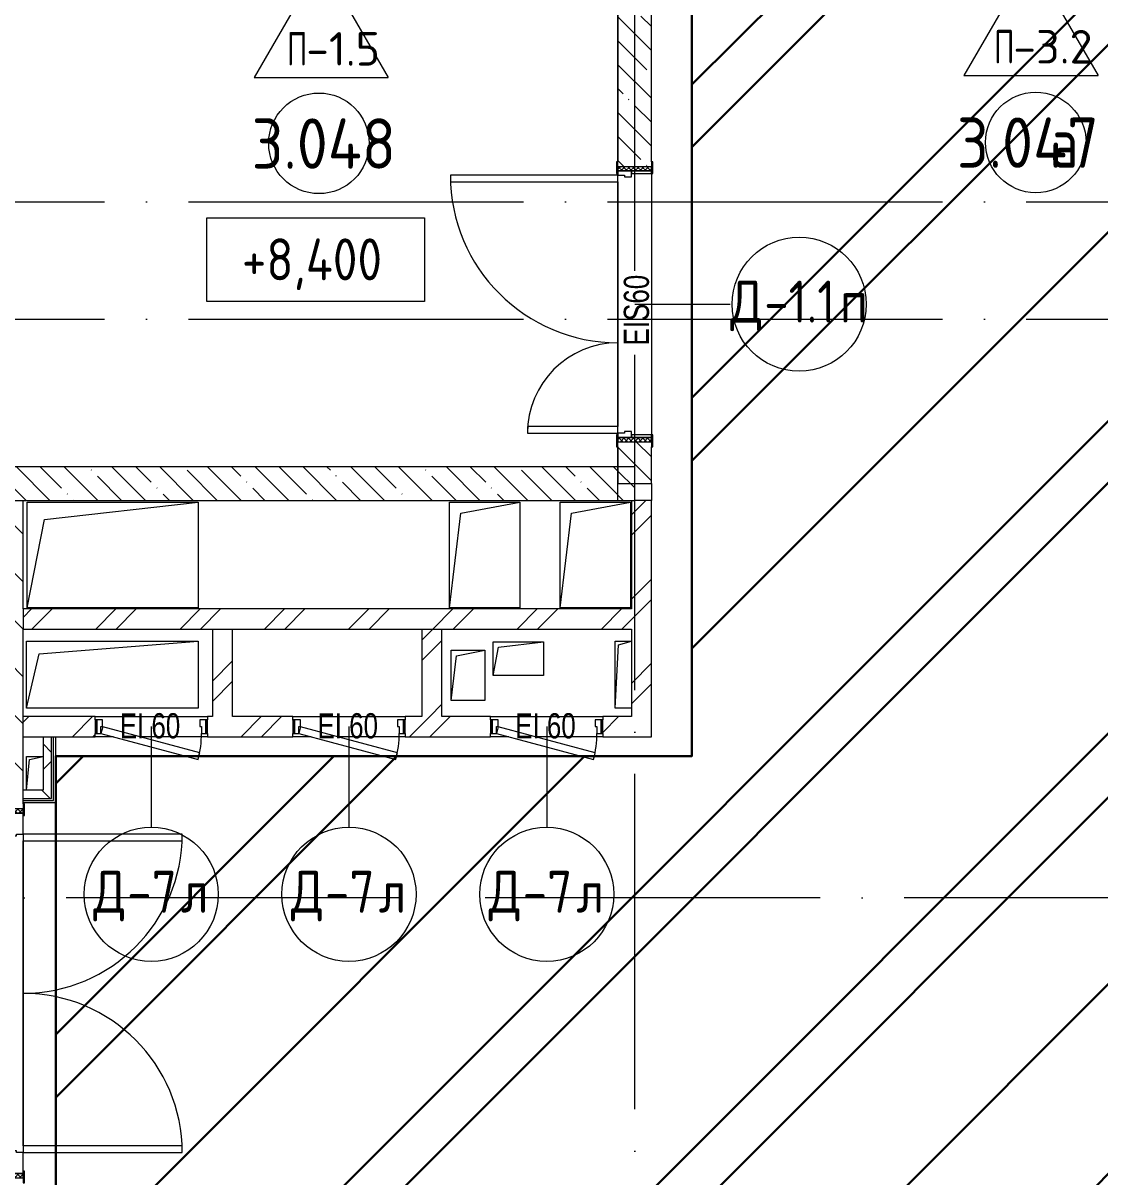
# Model space of a CAD drawing. Header units: millimetres. Extents: x -68946 to 690821, y -552984 to 293768.
# Drawn here: x 164753 to 171179, y -212696 to -205814 of the extents above; entities that cross this region are included whole.
import ezdxf

# ---------------------------------------------------------------- set-up
doc = ezdxf.new("R2010")
doc.units = ezdxf.units.MM
doc.linetypes.add('ADSK_Линия сетки', pattern=[2500, 2000, -250, 0, -250])
for name, color, linetype, lineweight in [('1.2) Стяжка 6 вып.', 30, 'Continuous', 30), ('1.3) Звуко-изол           6 вып.', 90, 'Continuous', 30), ('1.4) Стяжка 6 вып.', 30, 'Continuous', 30), ('A-____-NOTE-TEXT', 250, 'Continuous', 9), ('A-AREA-____-IDEN', 250, 'Continuous', 9), ('A-DETL-GENF-OTLN', 250, 'Continuous', 5), ('A-DOOR-____-IDEN', 250, 'Continuous', 9), ('A-DOOR-____-MCUT', 250, 'Continuous', 5), ('A-DOOR-____-OTLN', 250, 'Continuous', 5), ('A-DOOR-FRAM-MCUT', 250, 'Continuous', 5), ('A-DOOR-FRAM-OTLN', 250, 'Continuous', 5), ('A-FLOR-____-IDEN', 250, 'Continuous', 9), ('A-FLOR-____-OTLN', 250, 'Continuous', 9), ('A-GLAZ-____-OTLN', 250, 'Continuous', 5), ('A-WALL-____-MCUT', 250, 'Continuous', 13), ('A-WALL-____-PATT', 250, 'Continuous', 13), ('A-WALL-FNSH-MCUT', 250, 'Continuous', 13), ('G-____-____-DIMS', 250, 'Continuous', 9), ('I-WALL-____-OTLN', 250, 'Continuous', 9), ('S-GRID-____-OTLN', 250, 'Continuous', 9)]:
    doc.layers.add(name, color=color, linetype=linetype, lineweight=lineweight)
doc.styles.add('Arial Narrow', font='ARIALN.TTF', dxfattribs={"width": 0.9, "height": 150})
doc.styles.add('GOST Common_1', font='', dxfattribs={"width": 0.9, "height": 250})
doc.styles.add('ISOCPEUR_1', font='isocpeur.ttf', dxfattribs={"width": 0.9, "height": 250})
doc.styles.add('ISOCPEUR_2', font='isocpeur.ttf', dxfattribs={"height": 160})
doc.styles.get('GOST Common_1').set_extended_font_data('GOST Common')
pattern_1 = [(45, (28052.9, -258555.93), (-251.4472, 251.4472), []), (45, (28052.9, -258174.93), (-251.4472, 251.4472), [])]
pattern_2 = [(135, (28052.9, -258555.93), (-142.5612, -142.5612), []), (135, (28195.47, -258555.93), (-142.5612, -142.5612), [252.016, -50.403, 3.353, -47.05])]
pattern_3 = [(45, (28052.9, -258555.93), (-141.42136, 141.42136), []), (135, (28052.9, -258555.93), (-141.42136, -141.42136), [])]

# ---------------------------------------------------------------- blocks, each defined once
blk = doc.blocks.new('Дверь_СКБ_2Ст_Внутренняя1 - Н_ВВ-10_2_2200x2600h_Фрамуга сверху 2 EIW 15-42979487-АР1_Маркировочный план 3 этажа секция 2_3')
at = {"layer": 'A-DOOR-____-OTLN'}
h = blk.add_hatch(dxfattribs=at)
h.set_pattern_fill('FP_12', color=256, style=0, pattern_type=2)
h.set_pattern_definition([(135, (1201.41, 164.685), (-14.1421, -14.1421), []), (225, (1201.41, 164.685), (14.1421, -14.1421), [])])
h.paths.add_polyline_path([(1112.5, -100), (1112.5, 100), (1087.5, 100), (1087.5, -100)])
at = {"layer": 'A-DOOR-FRAM-OTLN'}
h = blk.add_hatch(dxfattribs=at)
h.set_pattern_fill('FP_13', color=256, style=0, pattern_type=2)
h.set_pattern_definition([(45, (-921.384, 164.685), (-14.1421, 14.1421), []), (135, (-921.384, 164.685), (-14.1421, -14.1421), [])])
h.paths.add_polyline_path([(-1062.5, 93.9), (-1062.5, 100), (-1087.5, 100), (-1087.5, -100), (-1062.5, -100), (-1062.5, 60)])
at = {"layer": 'A-DOOR-____-MCUT'}
for p, q in [((-937.5, 1050), (-937.5, 100)), ((-897.5, 1050), (-937.5, 1050)), ((-897.5, 100), (-897.5, 1050)), ((962.5, 1050), (922.5, 1050)), ((922.5, 1050), (922.5, 100)), ((962.5, 100), (962.5, 1050)), ((-937.5, 100), (-897.5, 100)), ((922.5, 100), (962.5, 100))]:
    blk.add_line(p, q, dxfattribs=at)
at = {"layer": 'A-DOOR-____-OTLN'}
for centre, start, end in [((-937.5, 100), 0, 90), ((962.5, 100), 90, 180)]:
    blk.add_arc(centre, 950, start, end, dxfattribs=at)
at = {"layer": 'A-DOOR-FRAM-MCUT'}
for p, q in [((-1047.5, 108), (-1117.5, 108)), ((-1117.5, 108), (-1117.5, 100)), ((-1117.5, 100), (-1047.5, 100)), ((-1062.5, 100), (-1087.5, 100)), ((-1087.5, 100), (-1087.5, -100)), ((-937.5, 100), (-1062.5, 100)), ((-1062.5, 100), (-1062.5, 20)), ((-1062.5, -100), (-1062.5, 100)), ((-1047.5, 100), (-1062.5, 100)), ((-1062.5, 100), (-1062.5, 99)), ((-1062.5, 99), (-1047.5, 99)), ((-1047.5, 100), (-1047.5, 108)), ((-1047.5, 99), (-1047.5, 100)), ((-937.5, 60), (-937.5, 100)), ((962.5, 100), (962.5, 60)), ((1087.5, 100), (962.5, 100)), ((1142.5, 108), (1072.5, 108)), ((1072.5, 108), (1072.5, 100)), ((1087.5, 100), (1072.5, 100)), ((1072.5, 100), (1072.5, 99)), ((1072.5, 100), (1142.5, 100)), ((1072.5, 99), (1087.5, 99)), ((1087.5, 20), (1087.5, 100)), ((1112.5, 100), (1087.5, 100)), ((1087.5, 100), (1087.5, -100)), ((1087.5, 99), (1087.5, 100)), ((1112.5, -100), (1112.5, 100)), ((1142.5, 100), (1142.5, 108)), ((-1062.5, 20), (-927.5, 20)), ((-1047.5, 20), (-1062.5, 20)), ((-1062.5, 20), (-1062.5, -100)), ((-1047.5, -100), (-1047.5, 20)), ((-927.5, 60), (-937.5, 60)), ((-927.5, 20), (-927.5, 60)), ((962.5, 60), (952.5, 60)), ((952.5, 60), (952.5, 20)), ((952.5, 20), (1087.5, 20)), ((1087.5, 20), (1072.5, 20)), ((1072.5, 20), (1072.5, -100)), ((1087.5, -100), (1087.5, 20)), ((-1047.5, -100), (-1117.5, -100)), ((-1117.5, -100), (-1117.5, -108)), ((-1117.5, -108), (-1047.5, -108)), ((-1087.5, -100), (-1062.5, -100)), ((-1062.5, -100), (-1047.5, -100)), ((-1047.5, -108), (-1047.5, -100)), ((1072.5, -100), (1087.5, -100)), ((1142.5, -100), (1072.5, -100)), ((1072.5, -100), (1072.5, -108)), ((1072.5, -108), (1142.5, -108)), ((1087.5, -100), (1112.5, -100)), ((1142.5, -108), (1142.5, -100))]:
    blk.add_line(p, q, dxfattribs=at)
blk = doc.blocks.new('Дверь_СКБ_2Ст_Внутренняя1 - Н_Д-1_1п_1640x2100h_ЛК-42683442-АР1_Маркировочный план 3 этажа секция 2_3')
at = {"layer": 'A-DOOR-____-OTLN'}
h = blk.add_hatch(dxfattribs=at)
h.set_pattern_fill('FP_46', color=256, style=0, pattern_type=2)
h.set_pattern_definition([(135, (1481.41, 164.685), (-14.14214, -14.14214), []), (225, (1481.41, 164.685), (14.14214, -14.14214), [])])
h.paths.add_polyline_path([(807.5, -99.5), (807.5, -100), (832.5, -99.5), (832.5, 100), (807.5, 100), (807.5, -55.2)])
at = {"layer": 'A-DOOR-FRAM-OTLN'}
h = blk.add_hatch(dxfattribs=at)
h.set_pattern_fill('FP_47', color=256, style=0, pattern_type=2)
h.set_pattern_definition([(45, (-641.384, 164.685), (-14.1421, 14.1421), []), (135, (-641.384, 164.685), (-14.1421, -14.1421), [])])
h.paths.add_polyline_path([(-807.5, -99.5), (-807.5, -100), (-782.5, -99.5), (-782.5, 100), (-807.5, 100), (-807.5, -91.6)])
at = {"layer": 'A-DOOR-____-MCUT'}
for p, q in [((782.5, 1100), (742.5, 1100)), ((742.5, 1100), (742.5, 100)), ((782.5, 100), (782.5, 1100)), ((-757.5, 640), (-757.5, 100)), ((-717.5, 640), (-757.5, 640)), ((-717.5, 100), (-717.5, 640)), ((-757.5, 100), (-717.5, 100)), ((742.5, 100), (782.5, 100))]:
    blk.add_line(p, q, dxfattribs=at)
at = {"layer": 'A-DOOR-____-OTLN'}
for centre, radius, start, end in [((782.5, 100), 1000, 90, 180), ((-757.5, 100), 540, 0, 90)]:
    blk.add_arc(centre, radius, start, end, dxfattribs=at)
at = {"layer": 'A-DOOR-FRAM-MCUT'}
for p, q in [((-767.5, 108), (-837.5, 108)), ((-837.5, 108), (-837.5, 100)), ((-837.5, 100), (-767.5, 100)), ((-782.5, 100), (-807.5, 100)), ((-807.5, 100), (-807.5, -100)), ((-757.5, 100), (-782.5, 100)), ((-782.5, 100), (-782.5, 20)), ((-782.5, -100), (-782.5, 100)), ((-767.5, 100), (-782.5, 100)), ((-782.5, 100), (-782.5, 99)), ((-782.5, 99), (-767.5, 99)), ((-767.5, 100), (-767.5, 108)), ((-767.5, 99), (-767.5, 100)), ((-757.5, 60), (-757.5, 100)), ((782.5, 100), (782.5, 60)), ((807.5, 100), (782.5, 100)), ((862.5, 108), (792.5, 108)), ((792.5, 108), (792.5, 100)), ((807.5, 100), (792.5, 100)), ((792.5, 100), (792.5, 99)), ((792.5, 100), (862.5, 100)), ((792.5, 99), (807.5, 99)), ((807.5, 20), (807.5, 100)), ((832.5, 100), (807.5, 100)), ((807.5, 100), (807.5, -100)), ((807.5, 99), (807.5, 100)), ((832.5, -100), (832.5, 100)), ((862.5, 100), (862.5, 108)), ((-782.5, 20), (-747.5, 20)), ((-767.5, 20), (-782.5, 20)), ((-782.5, 20), (-782.5, -100)), ((-767.5, -100), (-767.5, 20)), ((-747.5, 60), (-757.5, 60)), ((-747.5, 20), (-747.5, 60)), ((782.5, 60), (772.5, 60)), ((772.5, 60), (772.5, 20)), ((772.5, 20), (807.5, 20)), ((807.5, 20), (792.5, 20)), ((792.5, 20), (792.5, -100)), ((807.5, -100), (807.5, 20)), ((-767.5, -100), (-837.5, -100)), ((-837.5, -100), (-837.5, -108)), ((-837.5, -108), (-767.5, -108)), ((-807.5, -100), (-782.5, -100)), ((-782.5, -100), (-767.5, -100)), ((-767.5, -108), (-767.5, -100)), ((792.5, -100), (807.5, -100)), ((862.5, -100), (792.5, -100)), ((792.5, -100), (792.5, -108)), ((792.5, -108), (862.5, -108)), ((807.5, -100), (832.5, -100)), ((862.5, -108), (862.5, -100))]:
    blk.add_line(p, q, dxfattribs=at)
blk = doc.blocks.new('_Wn_-As_OpeningMEP_floor__Rectangular - _Wn_-As_OpeningMEP_floor__Rectangular-37767857-АР1_Маркировочный план 3 этажа секция 2_3')
at = {"layer": 'A-DETL-GENF-OTLN', "lineweight": 5}
for p, q in [((-406.1, 261.1), (510, 365)), ((-510, -265), (-406.1, 261.1))]:
    blk.add_line(p, q, dxfattribs=at)
blk = doc.blocks.new('_Wn_-As_OpeningMEP_floor__Rectangular - _Wn_-As_OpeningMEP_floor__Rectangular-37768060-АР1_Маркировочный план 3 этажа секция 2_3')
at = {"layer": 'A-DETL-GENF-OTLN', "lineweight": 5}
for p, q in [((-142.7, 297.7), (210, 365)), ((-210, -265), (-142.7, 297.7))]:
    blk.add_line(p, q, dxfattribs=at)
blk = doc.blocks.new('Дверь_СКБ_1Ст_Внутренняя1 - Н_Д-7л_670x1875h_Технический шкаф ЭОМ и СС-42409413-АР1_Маркировочный план 3 этажа секция 2_3')
at = {"layer": 'A-DOOR-____-OTLN'}
h = blk.add_hatch(dxfattribs=at)
h.set_pattern_fill('FP_142', color=256, style=0, pattern_type=2)
h.set_pattern_definition([(135, (1951.41, 124.685), (-14.14214, -14.14214), []), (225, (1951.41, 124.685), (14.14214, -14.14214), [])])
h.paths.add_polyline_path([(337.5, 40), (337.5, -40), (347.5, -40), (347.5, 40)])
at = {"layer": 'A-DOOR-FRAM-OTLN'}
h = blk.add_hatch(dxfattribs=at)
h.set_pattern_fill('FP_143', color=256, style=0, pattern_type=2)
h.set_pattern_definition([(45, (-171.384, 124.685), (-14.1421, 14.1421), []), (135, (-171.384, 124.685), (-14.1421, -14.1421), [])])
h.paths.add_polyline_path([(-312.5, 40), (-322.5, 40), (-322.5, -40), (-312.5, -40), (-312.5, 8.9)])
at = {"layer": 'A-DOOR-____-MCUT'}
for p, q in [((-267.1, 195.3), (-277.4, 156.7)), ((-277.4, 156.7), (302.1, 1.4)), ((312.5, 40), (-267.1, 195.3)), ((302.1, 1.4), (312.5, 40))]:
    blk.add_line(p, q, dxfattribs=at)
at = {"layer": 'A-DOOR-____-OTLN'}
blk.add_arc((312.5, 40), 600, 165, 180, dxfattribs=at)
at = {"layer": 'A-DOOR-FRAM-MCUT'}
for p, q in [((-312.5, 40), (-322.5, 40)), ((-322.5, 40), (-322.5, -40)), ((-287.5, 40), (-312.5, 40)), ((-312.5, 40), (-312.5, -40)), ((-312.5, -40), (-312.5, 40)), ((-287.5, 0), (-287.5, 40)), ((-277.5, 0), (-287.5, 0)), ((-277.5, -40), (-277.5, 0)), ((312.5, 0), (302.5, 0)), ((302.5, 0), (302.5, -40)), ((312.5, 40), (312.5, 0)), ((337.5, 40), (312.5, 40)), ((337.5, -40), (337.5, 40)), ((347.5, 40), (337.5, 40)), ((337.5, 40), (337.5, -40)), ((347.5, -40), (347.5, 40)), ((-322.5, -40), (-312.5, -40)), ((-312.5, -40), (-277.5, -40)), ((302.5, -40), (337.5, -40)), ((337.5, -40), (347.5, -40))]:
    blk.add_line(p, q, dxfattribs=at)
blk = doc.blocks.new('_Wn_-As_OpeningMEP_floor__Rectangular - _Wn_-As_OpeningMEP_floor__Rectangular-39843127-АР1_Маркировочный план 3 этажа секция 2_3')
at = {"layer": 'A-DETL-GENF-OTLN', "lineweight": 5}
for p, q in [((-436.5, 174), (512.5, 250)), ((-512.5, -150), (-436.5, 174))]:
    blk.add_line(p, q, dxfattribs=at)
blk = doc.blocks.new('_Wn_-As_OpeningMEP_floor__Rectangular - _Wn_-As_OpeningMEP_floor__Rectangular-39657353-АР1_Маркировочный план 3 этажа секция 2_3')
at = {"layer": 'A-DETL-GENF-OTLN', "lineweight": 5}
for p, q in [((-100, -100), (-67.9, 167.9)), ((-67.9, 167.9), (100, 200))]:
    blk.add_line(p, q, dxfattribs=at)
blk = doc.blocks.new('_Wn_-As_OpeningMEP_floor__Rectangular - _Wn_-As_OpeningMEP_floor__Rectangular-39657315-АР1_Маркировочный план 3 этажа секция 2_3')
at = {"layer": 'A-DETL-GENF-OTLN', "lineweight": 5}
for p, q in [((-117.9, 117.9), (150, 150)), ((-150, -50), (-117.9, 117.9))]:
    blk.add_line(p, q, dxfattribs=at)
blk = doc.blocks.new('_Wn_-As_OpeningMEP_floor__Rectangular - _Wn_-As_OpeningMEP_floor__Rectangular-39798096-АР1_Маркировочный план 3 этажа секция 2_3')
at = {"layer": 'A-DETL-GENF-OTLN', "lineweight": 5}
for p, q in [((-50, -150), (-29.1, 229.1)), ((-29.1, 229.1), (47.5, 249.3))]:
    blk.add_line(p, q, dxfattribs=at)
blk = doc.blocks.new('_Wn_-As_OpeningMEP_floor__Rectangular - _Wn_-As_OpeningMEP_floor__Rectangular-34851889-АР1_Маркировочный план 3 этажа секция 2_3')
at = {"layer": 'A-DETL-GENF-OTLN', "lineweight": 5}
for p, q in [((-32.3, 132.3), (50, 150)), ((-50, -50), (-32.3, 132.3))]:
    blk.add_line(p, q, dxfattribs=at)
blk = doc.blocks.new('AAR_СКБ_Марка_Помещения_мал - Номер-28977439-АР1_Маркировочный план 3 этажа секция 2_3')
at = {"layer": 'A-AREA-____-IDEN'}
blk.add_circle((-0.028, 0), 3, dxfattribs=at)
blk = doc.blocks.new('AAR_СКБ_Марка_Перекрытия - Марка пола-17325028-АР1_Маркировочный план 3 этажа секция 2_3')
at = {"layer": 'A-FLOR-____-IDEN'}
for p, q in [((0, 6.932), (-4.002, 0)), ((0, 6.932), (4.002, 0)), ((-4.002, 0), (4.002, 0))]:
    blk.add_line(p, q, dxfattribs=at)
blk = doc.blocks.new('Высотные отметки - Рамка-32693647-АР1_Маркировочный план 3 этажа секция 2_3')
at = {"layer": 'A-____-NOTE-TEXT'}
for p, q in [((-6.5, 0), (-6.5, 5)), ((-6.5, 5), (6.5, 5)), ((6.5, 5), (6.5, 0)), ((6.5, 0), (-6.5, 0))]:
    blk.add_line(p, q, dxfattribs=at)
blk = doc.blocks.new('ADSK_Марка_Дверь - Типоразмер_ADSK_Марка-30565456-АР1_Маркировочный план 3 этажа секция 2_3')
at = {"layer": 'A-DOOR-____-IDEN'}
blk.add_circle((0, 0), 4, dxfattribs=at)

msp = doc.modelspace()

# ---------------------------------------------------------------- hatches: boundary and pattern name
at = {"layer": '1.2) Стяжка 6 вып.', "lineweight": 30}
h = msp.add_hatch(dxfattribs=at)
h.set_pattern_fill('ANSI31', color=256, scale=333)
h.paths.add_polyline_path([(168744.8482, -232848.7237), (165003.6855, -232848.7237), (165003.6855, -230577.8929), (168744.8482, -230577.8929), (168744.8482, -224829.3261), (164833.2162, -224829.3261), (164833.2162, -221125.1731), (168744.8482, -221125.1731), (168744.8482, -213028.6273), (164947.8838, -213028.6273), (164947.8838, -210186.4206), (168744.8482, -210186.4206), (168744.8482, -199980.9286), (172833.1936, -199980.9286), (172833.1936, -258343.4286), (168744.8482, -258343.4286), (168744.8482, -248036.2565), (164977.9057, -248036.2565), (164977.9057, -245910.0791), (168744.8482, -245910.0791)])
at = {"layer": '1.3) Звуко-изол           6 вып.', "lineweight": 30}
h = msp.add_hatch(dxfattribs=at)
h.set_pattern_fill('ANSI31', color=256, scale=500)
h.paths.add_polyline_path([(168744.8482, -232848.7237), (165003.6855, -232848.7237), (165003.6855, -230577.8929), (168744.8482, -230577.8929), (168744.8482, -224829.3261), (164833.2162, -224829.3261), (164833.2162, -221125.1731), (168744.8482, -221125.1731), (168744.8482, -213028.6273), (164947.8838, -213028.6273), (164947.8838, -210186.4206), (168744.8482, -210186.4206), (168744.8482, -199980.9286), (172833.1936, -199980.9286), (172833.1936, -258343.4286), (168744.8482, -258343.4286), (168744.8482, -248036.2565), (164977.9057, -248036.2565), (164977.9057, -245910.0791), (168744.8482, -245910.0791)])
at = {"layer": '1.4) Стяжка 6 вып.', "lineweight": 30}
h = msp.add_hatch(dxfattribs=at)
h.set_pattern_fill('ANSI32', color=256, scale=333)
h.paths.add_polyline_path([(168744.8482, -232848.7237), (165003.6855, -232848.7237), (165003.6855, -230577.8929), (168744.8482, -230577.8929), (168744.8482, -224829.3261), (164833.2162, -224829.3261), (164833.2162, -221125.1731), (168744.8482, -221125.1731), (168744.8482, -213028.6273), (164947.8838, -213028.6273), (164947.8838, -210186.4206), (168744.8482, -210186.4206), (168744.8482, -199980.9286), (172833.1936, -199980.9286), (172833.1936, -258343.4286), (168744.8482, -258343.4286), (168744.8482, -248036.2565), (164977.9057, -248036.2565), (164977.9057, -245910.0791), (168744.8482, -245910.0791)])
at = {"layer": 'A-WALL-____-PATT', "lineweight": 15}
h = msp.add_hatch(dxfattribs=at)
h.set_pattern_fill('FP_19', color=256, style=0, pattern_type=2)
h.set_pattern_definition(pattern_2)
h.paths.add_polyline_path([(168500.129, -208560.928), (168502.9057, -208560.928), (168502.3838, -208310.928), (168302.9057, -208310.928), (168302.9057, -208460.928), (168402.9057, -208460.928), (168402.9057, -208560.928)])
h.paths.add_polyline_path([(168502.9057, -206670.928), (168502.3838, -199580.9286), (168302.9057, -199580.9286), (168302.9057, -206670.928), (168502.3838, -206670.928)])
h = msp.add_hatch(dxfattribs=at)
h.set_pattern_fill('FP_19', color=256, style=0, pattern_type=2)
h.set_pattern_definition(pattern_2)
h.paths.add_polyline_path([(167431.4897, -208660.928), (168302.3838, -208660.928), (168302.3838, -208460.928), (164551.4057, -208460.928), (164551.4057, -208660.928), (167300.8496, -208660.928)])
h = msp.add_hatch(dxfattribs=at)
h.set_pattern_fill('FP_19', color=256, style=0, pattern_type=2)
h.set_pattern_definition(pattern_2)
h.paths.add_polyline_path([(168402.9057, -208660.928), (168402.9057, -208460.928), (168302.3838, -208460.928), (168302.9057, -208660.928), (168390.1571, -208660.928)])
h = msp.add_hatch(dxfattribs=at)
h.set_pattern_fill('FP_1', color=256, style=0, pattern_type=2)
h.set_pattern_definition([(135, (28052.9, -258555.93), (-141.42136, -141.42136), [])])
h.paths.add_polyline_path([(164728.2838, -213230.9602), (164752.9057, -213230.9602), (164752.9057, -212700.9292), (164552.9057, -212700.9292), (164552.9057, -213230.9602), (164632.9057, -213230.9602)])
h.paths.add_polyline_path([(164552.9057, -210500.9292), (164752.9057, -210500.9292), (164751.9057, -208660.928), (164552.9057, -208660.928), (164552.9057, -210470.9292)])
h = msp.add_hatch(dxfattribs=at)
h.set_pattern_fill('FP_2', color=256, style=0, pattern_type=2)
h.set_pattern_definition(pattern_1)
h.paths.add_polyline_path([(168382.9057, -209950.428), (168502.9057, -209950.428), (168502.3838, -208660.928), (168382.9057, -208660.928), (168382.9057, -209904.3779)])
h = msp.add_hatch(dxfattribs=at)
h.set_pattern_fill('FP_2', color=256, style=0, pattern_type=2)
h.set_pattern_definition(pattern_1)
h.paths.add_polyline_path([(164872.8838, -209428.4292), (168382.9057, -209428.4292), (168382.9057, -209308.4292), (164752.9057, -209308.4292), (164752.9057, -209428.4292), (164777.9067, -209428.4292)])
h = msp.add_hatch(dxfattribs=at)
h.set_pattern_fill('FP_2', color=256, style=0, pattern_type=2)
h.set_pattern_definition(pattern_1)
h.paths.add_polyline_path([(165882.9057, -209950.428), (166002.9057, -209950.428), (166002.9057, -209428.4292), (165882.9057, -209428.4292), (165882.9057, -209898.3479)])
h = msp.add_hatch(dxfattribs=at)
h.set_pattern_fill('FP_2', color=256, style=0, pattern_type=2)
h.set_pattern_definition(pattern_1)
h.paths.add_polyline_path([(167132.9057, -209950.428), (167252.9057, -209950.428), (167252.9057, -209428.4292), (167132.9057, -209428.4292), (167132.9057, -209860.4065)])
h = msp.add_hatch(dxfattribs=at)
h.set_pattern_fill('FP_2', color=256, style=0, pattern_type=2)
h.set_pattern_definition(pattern_1)
h.paths.add_polyline_path([(168502.9057, -210070.428), (168502.9057, -209950.428), (168212.9057, -209950.428), (168212.9057, -210070.428), (168381.5934, -210070.428)])
h.paths.add_polyline_path([(166362.9057, -210070.428), (166362.9057, -209950.428), (165852.9057, -209950.428), (165852.9057, -210070.428), (166079.8867, -210070.428)])
h.paths.add_polyline_path([(167032.9057, -210070.428), (167542.9057, -210070.428), (167542.9057, -209950.428), (167032.9057, -209950.428), (167032.9057, -210050.428)])
h.paths.add_polyline_path([(164947.8838, -210070.428), (165182.9057, -210070.428), (165182.9057, -209950.428), (164752.9057, -209950.428), (164752.9057, -210070.428), (164872.8838, -210070.428)])
h = msp.add_hatch(dxfattribs=at)
h.set_pattern_fill('FP_52', color=256, style=0, pattern_type=2)
h.set_pattern_definition(pattern_3)
h.paths.add_polyline_path([(164872.8838, -210388.4286), (164922.8838, -210388.4286), (164922.8838, -210070.428), (164872.8838, -210070.428), (164872.8838, -210271.4832)])
h = msp.add_hatch(dxfattribs=at)
h.set_pattern_fill('FP_52', color=256, style=0, pattern_type=2)
h.set_pattern_definition(pattern_3)
h.paths.add_polyline_path([(164752.9057, -210438.4286), (164922.8838, -210438.4286), (164922.8838, -210388.4286), (164752.9057, -210388.4286), (164752.9057, -210405.4332)])

# ---------------------------------------------------------------- linework, layer by layer
at = {"layer": '1.2) Стяжка 6 вып.', "lineweight": 30}
msp.add_lwpolyline([(168744.8482, -221125.1731), (168744.8482, -213028.6273), (164947.8838, -213028.6273), (164947.8838, -210186.4206), (168744.8482, -210186.4206), (168744.8482, -199980.9286), (172833.1936, -199980.9286), (172833.1936, -258343.4286), (168744.8482, -258343.4286), (168744.8482, -248036.2565), (164977.9057, -248036.2565), (164977.9057, -245910.0791), (168744.8482, -245910.0791), (168744.8482, -232848.7237), (165003.6855, -232848.7237), (165003.6855, -230577.8929), (168744.8482, -230577.8929), (168744.8482, -224829.3261), (164833.2162, -224829.3261), (164833.2162, -221125.1731)], close=True, dxfattribs=at)
at = {"layer": 'A-DOOR-____-IDEN'}
for p, q in [((168402.9057, -207490.928), (168973.1923, -207490.928)), ((165517.9057, -210010.428), (165517.9057, -210610.428)), ((166697.9057, -210010.428), (166697.9057, -210610.428)), ((167877.9057, -210010.428), (167877.9057, -210610.428))]:
    msp.add_line(p, q, dxfattribs=at)
at = {"layer": 'A-FLOR-____-OTLN', "lineweight": 5}
for p, q in [((168301.8838, -206710.928), (168301.8838, -206720.928)), ((168301.8838, -206760.928), (168301.8838, -208220.928)), ((168302.9057, -208220.928), (168302.9057, -206760.928)), ((168301.8838, -208260.928), (168301.8838, -208270.928)), ((168502.9057, -208560.928), (168502.9057, -208660.928)), ((164777.9067, -209300.9286), (164777.9067, -208670.928)), ((164777.9067, -208670.928), (165797.9067, -208670.928)), ((165797.9067, -208670.928), (165797.9067, -209300.9286)), ((167297.9066, -209300.9292), (167297.9066, -208670.9286)), ((167297.9066, -208670.9286), (167717.9066, -208670.9286)), ((167717.9066, -208670.9286), (167717.9066, -209300.9292)), ((167957.8837, -209300.9292), (167957.8837, -208670.9286)), ((167957.8837, -208670.9286), (168377.8837, -208670.9286)), ((168377.8837, -208670.9286), (168377.8837, -209300.9292)), ((165797.9067, -209300.9286), (164777.9067, -209300.9286)), ((167717.9066, -209300.9292), (167297.9066, -209300.9292)), ((168377.8837, -209300.9292), (167957.8837, -209300.9292)), ((164772.8837, -209900.9286), (164772.8837, -209500.9286)), ((164772.8837, -209500.9286), (165797.8837, -209500.9286)), ((165797.8837, -209500.9286), (165797.8837, -209900.9286)), ((167557.9062, -209705.0954), (167557.9062, -209505.0954)), ((167557.9062, -209505.0954), (167857.9062, -209505.0954)), ((167857.9062, -209505.0954), (167857.9062, -209705.0954)), ((168285.4057, -209900.9286), (168285.4057, -209500.9286)), ((168285.4057, -209500.9286), (168382.9057, -209500.9286)), ((167307.8838, -209855.0954), (167307.8838, -209555.0954)), ((167307.8838, -209555.0954), (167507.8838, -209555.0954)), ((167507.8838, -209555.0954), (167507.8838, -209855.0954)), ((167857.9062, -209705.0954), (167557.9062, -209705.0954)), ((167507.8838, -209855.0954), (167307.8838, -209855.0954)), ((165797.8837, -209900.9286), (164772.8837, -209900.9286)), ((168382.9057, -209900.9286), (168285.4057, -209900.9286)), ((165292.5467, -210070.428), (165292.5467, -210070.428)), ((166472.5467, -210070.428), (166472.5467, -210070.428)), ((164772.8838, -210388.4286), (164772.8838, -210188.4286)), ((164772.8838, -210188.4286), (164872.8838, -210188.4286)), ((164752.9057, -212510.9292), (164752.9057, -210690.9292))]:
    msp.add_line(p, q, dxfattribs=at)
at = {"layer": 'A-WALL-____-MCUT', "color": 250, "lineweight": 15}
for p, q in [((168502.9057, -206640.928), (168502.9057, -199580.9286)), ((168302.9057, -199780.9286), (168302.9057, -206640.928)), ((168302.9057, -208340.928), (168302.9057, -208560.928)), ((168502.9057, -208560.928), (168502.9057, -208340.928)), ((168302.3838, -208460.928), (164551.4057, -208460.928)), ((168402.9057, -208460.928), (164751.9057, -208460.928)), ((168302.3838, -208660.928), (168302.3838, -208460.928)), ((168402.9057, -208660.928), (168402.9057, -208460.928)), ((168302.9057, -208560.928), (168502.9057, -208560.928)), ((164551.4057, -208660.928), (168302.3838, -208660.928)), ((164551.9057, -208660.928), (168402.9057, -208660.928))]:
    msp.add_line(p, q, dxfattribs=at)
at = {"layer": 'A-WALL-____-MCUT', "color": 7, "lineweight": 15}
for p, q in [((164752.9057, -209308.4292), (164752.9057, -208660.928)), ((168382.9057, -208660.928), (168382.9057, -209308.4292)), ((168502.9057, -208660.928), (168402.9057, -208660.928)), ((168502.9057, -210070.428), (168502.9057, -208660.928)), ((168382.9057, -209308.4292), (164752.9057, -209308.4292)), ((164752.9057, -210470.9292), (164752.9057, -209428.4292)), ((164752.9057, -209428.4292), (168382.9057, -209428.4292)), ((165882.9057, -209428.4292), (165882.9057, -209950.428)), ((166002.9057, -209950.428), (166002.9057, -209428.4292)), ((167132.9057, -209428.4292), (167132.9057, -209950.428)), ((167252.9057, -209950.428), (167252.9057, -209428.4292)), ((168382.9057, -209428.4292), (168382.9057, -209950.428)), ((165182.9057, -209950.428), (164752.9057, -209950.428)), ((165182.9057, -209970.428), (165182.9057, -209950.428)), ((165882.9057, -209950.428), (165852.9057, -209950.428)), ((165852.9057, -209950.428), (165852.9057, -209970.428)), ((166362.9057, -209950.428), (166002.9057, -209950.428)), ((166362.9057, -209970.428), (166362.9057, -209950.428)), ((167132.9057, -209950.428), (167032.9057, -209950.428)), ((167032.9057, -209950.428), (167032.9057, -209970.428)), ((167542.9057, -209950.428), (167252.9057, -209950.428)), ((167542.9057, -209970.428), (167542.9057, -209950.428)), ((168382.9057, -209950.428), (168212.9057, -209950.428)), ((168212.9057, -209950.428), (168212.9057, -209970.428)), ((164752.9057, -210070.428), (165182.9057, -210070.428)), ((164872.8838, -210070.428), (164872.8838, -210388.4286)), ((164922.8838, -210438.4286), (164922.8838, -210070.428)), ((165182.9057, -210070.428), (165182.9057, -210050.428)), ((165852.9057, -210050.428), (165852.9057, -210070.428)), ((165852.9057, -210070.428), (166362.9057, -210070.428)), ((166362.9057, -210070.428), (166362.9057, -210050.428)), ((167032.9057, -210050.428), (167032.9057, -210070.428)), ((167032.9057, -210070.428), (167542.9057, -210070.428)), ((167542.9057, -210070.428), (167542.9057, -210050.428)), ((168212.9057, -210050.428), (168212.9057, -210070.428)), ((168212.9057, -210070.428), (168502.9057, -210070.428)), ((164872.8838, -210388.4286), (164752.9057, -210388.4286)), ((164752.9057, -210438.4286), (164922.8838, -210438.4286))]:
    msp.add_line(p, q, dxfattribs=at)
at = {"layer": 'A-WALL-____-MCUT', "lineweight": 15}
for p, q in [((164752.9057, -209308.4292), (164752.9057, -209428.4292)), ((164935.3838, -210450.9286), (164935.3838, -210070.428)), ((164752.9057, -210450.9286), (164935.3838, -210450.9286))]:
    msp.add_line(p, q, dxfattribs=at)
at = {"layer": 'A-WALL-FNSH-MCUT', "lineweight": 15}
for p, q in [((164947.8838, -210463.4286), (164947.8838, -210070.428)), ((164752.9057, -210463.4286), (164947.8838, -210463.4286))]:
    msp.add_line(p, q, dxfattribs=at)
at = {"layer": 'I-WALL-____-OTLN', "lineweight": 15}
for p, q in [((168302.3838, -206640.928), (168302.3838, -205304.9292)), ((168302.3838, -206720.928), (168302.3838, -206710.928)), ((168502.3838, -206710.928), (168502.3838, -208270.928)), ((168302.3838, -208220.928), (168302.3838, -206760.928)), ((168302.3838, -208270.928), (168302.3838, -208260.928)), ((168302.3838, -208460.928), (168302.3838, -208340.928)), ((168502.3838, -208560.928), (168502.3838, -208660.928)), ((165182.9057, -209950.428), (165852.9057, -209950.428)), ((166362.9057, -209950.428), (167032.9057, -209950.428)), ((167542.9057, -209950.428), (168212.9057, -209950.428)), ((165292.5467, -210070.428), (165182.9057, -210070.428)), ((165852.9057, -210070.428), (165447.0949, -210070.428)), ((166472.5467, -210070.428), (166362.9057, -210070.428)), ((167032.9057, -210070.428), (166627.0949, -210070.428)), ((167652.5467, -210070.428), (167542.9057, -210070.428)), ((168212.9057, -210070.428), (167807.0949, -210070.428)), ((164752.9057, -210690.9292), (164752.9057, -212510.9292))]:
    msp.add_line(p, q, dxfattribs=at)
at = {"layer": 'S-GRID-____-OTLN', "linetype": 'ADSK_Линия сетки'}
for p, q in [((168402.9057, -262294.7685), (168402.9057, -197353.9241)), ((93236.8325, -206880.9286), (181748.3453, -206880.9286)), ((93236.8325, -207580.9286), (184856.9445, -207580.9286)), ((184510.8783, -211030.9286), (127372.9057, -211030.9286))]:
    msp.add_line(p, q, dxfattribs=at)

# ---------------------------------------------------------------- block references
at = {"layer": 'A-AREA-____-IDEN', "xscale": 99.99999999999993, "yscale": 99.99999999999993, "zscale": 99.99999999999993}
for p in [(166521.5421, -206531.6173), (170799.2212, -206526.1173)]:
    msp.add_blockref('AAR_СКБ_Марка_Помещения_мал - Номер-28977439-АР1_Маркировочный план 3 этажа секция 2_3', p, dxfattribs=at)
at = {"layer": 'A-DOOR-____-IDEN', "xscale": 99.99999999999993, "yscale": 99.99999999999993, "zscale": 99.99999999999993}
for p in [(169384.4997, -207490.928), (165517.9057, -211010.428), (166697.9057, -211010.428), (167877.9057, -211010.428)]:
    msp.add_blockref('ADSK_Марка_Дверь - Типоразмер_ADSK_Марка-30565456-АР1_Маркировочный план 3 этажа секция 2_3', p, dxfattribs=at)
at = {"layer": 'A-DOOR-____-OTLN'}
for name, p, rotation in [('Дверь_СКБ_2Ст_Внутренняя1 - Н_Д-1_1п_1640x2100h_ЛК-42683442-АР1_Маркировочный план 3 этажа секция 2_3', (168402.9057, -207503.428), 90), ('Дверь_СКБ_1Ст_Внутренняя1 - Н_Д-7л_670x1875h_Технический шкаф ЭОМ и СС-42409413-АР1_Маркировочный план 3 этажа секция 2_3', (165530.4057, -210010.428), 180), ('Дверь_СКБ_1Ст_Внутренняя1 - Н_Д-7л_670x1875h_Технический шкаф ЭОМ и СС-42409413-АР1_Маркировочный план 3 этажа секция 2_3', (166710.4057, -210010.428), 180), ('Дверь_СКБ_1Ст_Внутренняя1 - Н_Д-7л_670x1875h_Технический шкаф ЭОМ и СС-42409413-АР1_Маркировочный план 3 этажа секция 2_3', (167890.4057, -210010.428), 180), ('Дверь_СКБ_2Ст_Внутренняя1 - Н_ВВ-10_2_2200x2600h_Фрамуга сверху 2 EIW 15-42979487-АР1_Маркировочный план 3 этажа секция 2_3', (164652.9057, -211588.4292), 270)]:
    msp.add_blockref(name, p, dxfattribs=dict(at, rotation=rotation))
at = {"layer": 'A-FLOR-____-IDEN', "xscale": 99.99999999999993, "yscale": 99.99999999999993, "zscale": 99.99999999999993}
for p in [(166531.7223, -206139.405), (170767.7299, -206126.905)]:
    msp.add_blockref('AAR_СКБ_Марка_Перекрытия - Марка пола-17325028-АР1_Маркировочный план 3 этажа секция 2_3', p, dxfattribs=at)
at = {"layer": 'A-GLAZ-____-OTLN'}
for name, p in [('_Wn_-As_OpeningMEP_floor__Rectangular - _Wn_-As_OpeningMEP_floor__Rectangular-37767857-АР1_Маркировочный план 3 этажа секция 2_3', (165287.9067, -209035.9283)), ('_Wn_-As_OpeningMEP_floor__Rectangular - _Wn_-As_OpeningMEP_floor__Rectangular-37768060-АР1_Маркировочный план 3 этажа секция 2_3', (167507.9066, -209035.9289)), ('_Wn_-As_OpeningMEP_floor__Rectangular - _Wn_-As_OpeningMEP_floor__Rectangular-37768060-АР1_Маркировочный план 3 этажа секция 2_3', (168167.8837, -209035.9289)), ('_Wn_-As_OpeningMEP_floor__Rectangular - _Wn_-As_OpeningMEP_floor__Rectangular-39843127-АР1_Маркировочный план 3 этажа секция 2_3', (165285.3837, -209750.9286)), ('_Wn_-As_OpeningMEP_floor__Rectangular - _Wn_-As_OpeningMEP_floor__Rectangular-39657315-АР1_Маркировочный план 3 этажа секция 2_3', (167707.9062, -209655.0954)), ('_Wn_-As_OpeningMEP_floor__Rectangular - _Wn_-As_OpeningMEP_floor__Rectangular-39798096-АР1_Маркировочный план 3 этажа секция 2_3', (168335.4057, -209750.9286)), ('_Wn_-As_OpeningMEP_floor__Rectangular - _Wn_-As_OpeningMEP_floor__Rectangular-39657353-АР1_Маркировочный план 3 этажа секция 2_3', (167407.8838, -209755.0954)), ('_Wn_-As_OpeningMEP_floor__Rectangular - _Wn_-As_OpeningMEP_floor__Rectangular-34851889-АР1_Маркировочный план 3 этажа секция 2_3', (164822.8838, -210338.4286))]:
    msp.add_blockref(name, p, dxfattribs=at)
at = {"layer": 'G-____-____-DIMS', "xscale": 99.99999999999993, "yscale": 99.99999999999993, "zscale": 99.99999999999993}
msp.add_blockref('Высотные отметки - Рамка-32693647-АР1_Маркировочный план 3 этажа секция 2_3', (166498.6535, -207475.2948), dxfattribs=at)

# ---------------------------------------------------------------- texts
at = {"layer": 'A-AREA-____-IDEN', "char_height": 300, "attachment_point": 1, "style": 'ISOCPEUR_1'}
for s, insert, width in [('3.047', (170325.682, -206377.4575), 673.4175), ('3.048', (166116.8029, -206382.9575), 673.4175), ('\\fISOCPEUR|b0|i0|c204|p34|;\\W.8;а', (170881.307, -206377.4575), 166.751)]:
    msp.add_mtext(s, dxfattribs=dict(at, insert=insert, width=width))
at = {"layer": 'A-DOOR-____-IDEN', "insert": (168337.8913, -207736.8469), "char_height": 150, "width": 526.708687, "attachment_point": 1, "rotation": 90, "style": 'Arial Narrow'}
msp.add_mtext('EIS60', dxfattribs=at)
at = {"layer": 'A-DOOR-____-IDEN', "attachment_point": 1}
for s, insert, char_height, width, style in [('\\fGOST Common|b0|i0|c204|p34|;\\W.9;Д', (168973.1923, -207350.4774), 250, 245.316375, 'GOST Common_1'), ('-1.1', (169175.5986, -207350.4774), 250, 548.35425, 'GOST Common_1'), ('\\fGOST Common|b0|i0|c204|p34|;\\W.9;п', (169628.0361, -207350.4774), 250, 194.810062, 'GOST Common_1'), ('EI 60', (165329.7983, -209930.2795), 150, 447.341625, 'Arial Narrow'), ('EI 60', (166509.7983, -209930.2795), 150, 447.341625, 'Arial Narrow'), ('EI 60', (167689.7983, -209930.2795), 150, 447.341625, 'Arial Narrow'), ('\\fGOST Common|b0|i0|c204|p34|;\\W.9;Д', (165171.8483, -210869.9774), 250, 245.316375, 'GOST Common_1'), ('-7', (165374.2546, -210869.9774), 250, 389.620125, 'GOST Common_1'), ('\\fGOST Common|b0|i0|c204|p34|;\\W.9;Д', (166351.8483, -210869.9774), 250, 245.316375, 'GOST Common_1'), ('-7', (166554.2546, -210869.9774), 250, 389.620125, 'GOST Common_1'), ('\\fGOST Common|b0|i0|c204|p34|;\\W.9;Д', (167531.8483, -210869.9774), 250, 245.316375, 'GOST Common_1'), ('-7', (167734.2546, -210869.9774), 250, 389.620125, 'GOST Common_1'), ('\\fGOST Common|b0|i0|c204|p34|;\\W.9;л', (165695.7233, -210869.9774), 250, 194.810062, 'GOST Common_1'), ('\\fGOST Common|b0|i0|c204|p34|;\\W.9;л', (166875.7233, -210869.9774), 250, 194.810062, 'GOST Common_1'), ('\\fGOST Common|b0|i0|c204|p34|;\\W.9;л', (168055.7233, -210869.9774), 250, 194.810062, 'GOST Common_1')]:
    msp.add_mtext(s, dxfattribs=dict(at, insert=insert, char_height=char_height, width=width, style=style))
at = {"layer": 'A-FLOR-____-IDEN', "char_height": 200, "attachment_point": 1, "style": 'ISOCPEUR_2'}
for s, insert, width in [('\\fISOCPEUR|b0|i0|c204|p34|;\\W.7;П', (166326.4874, -205868.0192), 140.295312), ('-1.5', (166442.2426, -205868.0192), 381.60325), ('\\fISOCPEUR|b0|i0|c204|p34|;\\W.7;П', (170546.3949, -205855.5192), 140.295312), ('-3.2', (170662.1501, -205855.5192), 420.885937)]:
    msp.add_mtext(s, dxfattribs=dict(at, insert=insert, width=width))
at = {"layer": 'G-____-____-DIMS', "insert": (166058.6634, -207098.5877), "char_height": 250, "width": 1055.976244, "attachment_point": 1, "line_spacing_factor": 1.022761, "style": 'GOST Common_1'}
msp.add_mtext('+8,400', dxfattribs=at)

doc.saveas('drawing.dxf')
